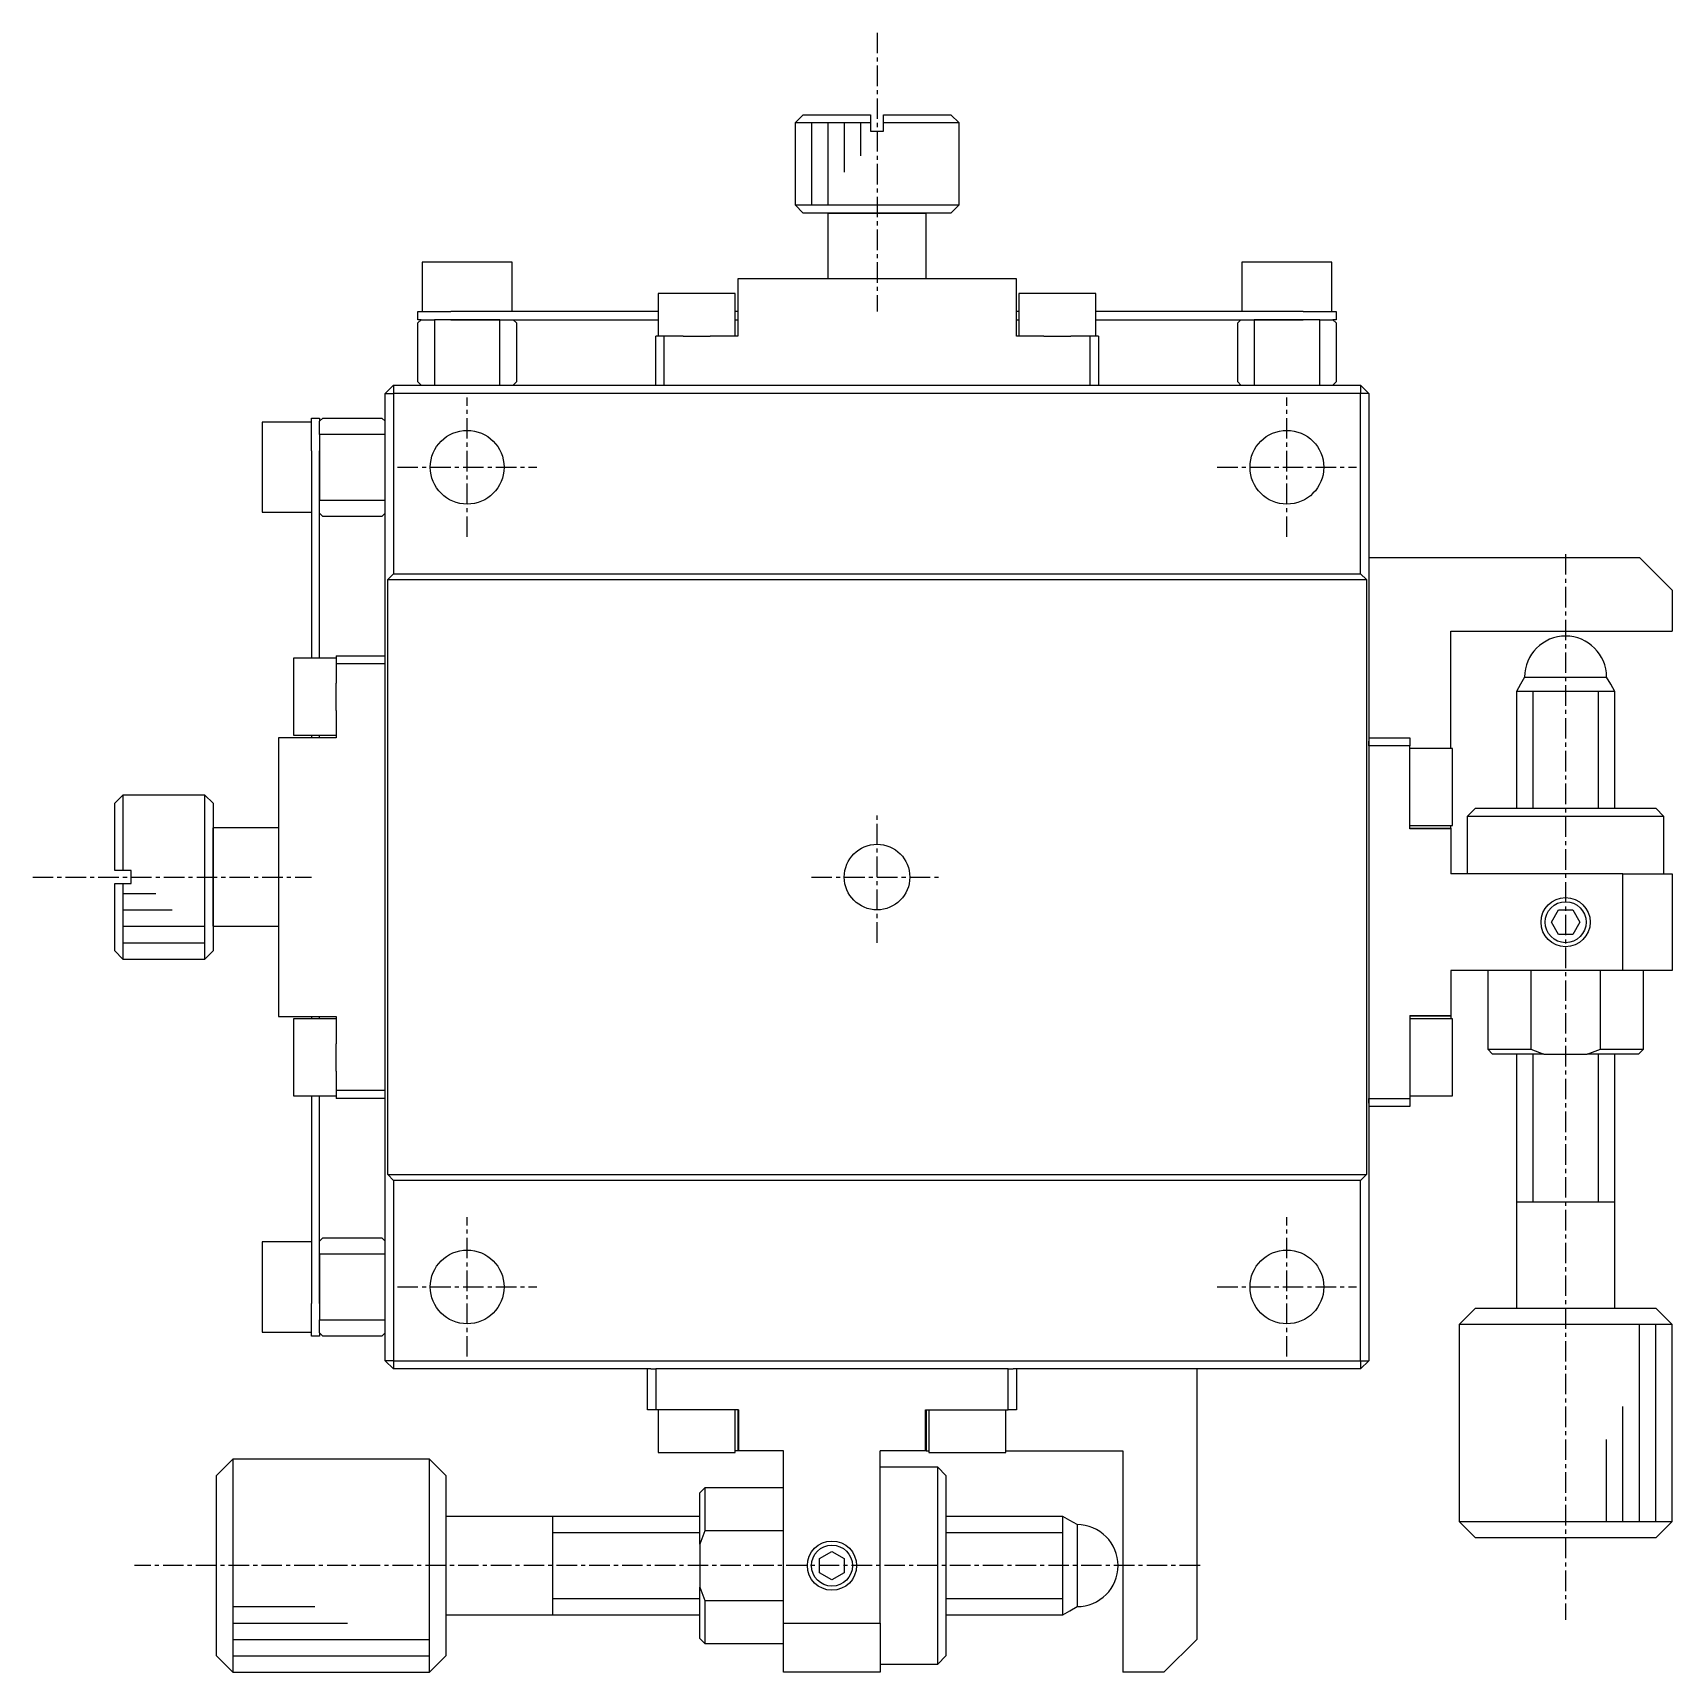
# Model space of a CAD drawing. Extents: x 10 to 405, y 10 to 242.
# Drawn here: x 305.2 to 405.2, y 98.5 to 198.5 of the extents above; entities that cross this region are included whole.
import ezdxf

# ---------------------------------------------------------------- set-up
doc = ezdxf.new("R2010")
doc.units = 0
doc.linetypes.add('CENTER', pattern=[2, 1.25, -0.25, 0.25, -0.25])
doc.layers.get('0').update_dxf_attribs({"linetype": 'CONTINUOUS'})
doc.layers.add('CENTER', color=1, linetype='CENTER')

msp = doc.modelspace()

# ---------------------------------------------------------------- linework, layer by layer
at = {"color": 7, "linetype": 'CONTINUOUS'}
for p, q in [((352.22, 193.5), (351.72, 193)), ((356.32, 193), (351.72, 193)), ((351.72, 193), (351.72, 188)), ((352.22, 193.5), (356.32, 193.5)), ((356.32, 193.5), (356.32, 193)), ((356.32, 193), (356.32, 192.5)), ((357.12, 193.5), (361.22, 193.5)), ((357.12, 193), (357.12, 193.5)), ((361.72, 193), (357.12, 193)), ((357.12, 192.5), (357.12, 193)), ((361.72, 193), (361.22, 193.5)), ((361.72, 188), (361.72, 193)), ((356.32, 192.5), (357.12, 192.5)), ((351.72, 188), (356.72, 188)), ((351.72, 188), (352.22, 187.5)), ((356.72, 188), (361.72, 188)), ((361.22, 187.5), (361.72, 188)), ((353.72, 187.5), (352.22, 187.5)), ((356.72, 187.5), (352.22, 187.5)), ((359.72, 187.5), (353.72, 187.5)), ((353.72, 187.5), (356.72, 187.5)), ((353.72, 187.5), (353.72, 183.5)), ((361.22, 187.5), (356.72, 187.5)), ((356.72, 187.5), (359.72, 187.5)), ((361.22, 187.5), (359.72, 187.5)), ((359.72, 183.5), (359.72, 187.5)), ((331.72, 184.5), (328.97, 184.5)), ((328.97, 184.5), (328.97, 181.5)), ((334.47, 184.5), (331.72, 184.5)), ((334.47, 181.5), (334.47, 184.5)), ((381.72, 184.5), (378.97, 184.5)), ((378.97, 184.5), (378.97, 181.5)), ((384.47, 184.5), (381.72, 184.5)), ((384.47, 181.5), (384.47, 184.5)), ((355.47, 183.5), (348.22, 183.5)), ((348.22, 183.5), (348.22, 180)), ((357.97, 183.5), (355.47, 183.5)), ((365.22, 183.5), (357.97, 183.5)), ((365.22, 180), (365.22, 183.5)), ((345.72, 182.6), (343.37, 182.6)), ((343.37, 182.6), (343.37, 180)), ((348.07, 182.6), (345.72, 182.6)), ((348.07, 180), (348.07, 182.6)), ((367.72, 182.6), (365.37, 182.6)), ((365.37, 182.6), (365.37, 180)), ((370.07, 182.6), (367.72, 182.6)), ((370.07, 180), (370.07, 182.6)), ((328.72, 181), (328.72, 181.5)), ((328.72, 181.5), (330.72, 181.5)), ((328.92, 181), (328.72, 180.8)), ((328.92, 181), (328.72, 181)), ((328.92, 181), (329.72, 181)), ((329.72, 181), (329.72, 177)), ((330.72, 181), (329.72, 181)), ((330.72, 181), (329.72, 181)), ((343.37, 181.5), (330.72, 181.5)), ((333.72, 181), (330.72, 181)), ((330.72, 181), (333.72, 181)), ((333.72, 177), (333.72, 181)), ((333.72, 181), (343.37, 181)), ((334.72, 180.8), (334.52, 181)), ((348.22, 181.5), (348.07, 181.5)), ((348.07, 181), (348.22, 181)), ((365.37, 181.5), (365.22, 181.5)), ((365.22, 181), (365.37, 181)), ((382.72, 181.5), (370.07, 181.5)), ((370.07, 181), (379.72, 181)), ((378.92, 181), (378.72, 180.8)), ((379.72, 181), (379.72, 177)), ((382.72, 181), (379.72, 181)), ((379.72, 181), (382.72, 181)), ((382.72, 181.5), (384.72, 181.5)), ((383.72, 181), (382.72, 181)), ((383.72, 181), (382.72, 181)), ((383.72, 177), (383.72, 181)), ((383.72, 181), (384.52, 181)), ((384.72, 180.8), (384.52, 181)), ((384.72, 181), (384.52, 181)), ((384.72, 181.5), (384.72, 181)), ((328.72, 177.2), (328.72, 180.8)), ((334.72, 180.8), (334.72, 177.2)), ((343.22, 177), (343.22, 180)), ((343.72, 180), (343.22, 180)), ((343.72, 180), (343.72, 177)), ((344.9, 180), (343.72, 180)), ((344.9, 180), (345.72, 180)), ((345.72, 180), (346.55, 180)), ((348.22, 180), (346.55, 180)), ((366.9, 180), (365.22, 180)), ((366.9, 180), (367.72, 180)), ((367.72, 180), (368.55, 180)), ((369.72, 180), (368.55, 180)), ((369.72, 177), (369.72, 180)), ((370.22, 180), (369.72, 180)), ((370.22, 180), (370.22, 177)), ((378.72, 177.2), (378.72, 180.8)), ((384.72, 180.8), (384.72, 177.2)), ((327.22, 177), (326.72, 176.5)), ((327.22, 177), (327.22, 176.5)), ((327.22, 177), (343.72, 177)), ((328.72, 177.2), (328.92, 177)), ((334.52, 177), (334.72, 177.2)), ((343.72, 177), (369.72, 177)), ((343.72, 177), (369.72, 177)), ((369.72, 177), (386.22, 177)), ((378.72, 177.2), (378.92, 177)), ((384.52, 177), (384.72, 177.2)), ((386.22, 177), (386.22, 176.5)), ((386.72, 176.5), (386.22, 177)), ((326.72, 117.5), (326.72, 176.5)), ((326.72, 176.5), (327.22, 176.5)), ((327.22, 176.5), (327.22, 165.5)), ((386.22, 176.5), (327.22, 176.5)), ((386.22, 165.5), (386.22, 176.5)), ((386.72, 176.5), (386.22, 176.5)), ((386.72, 176.5), (386.72, 117.5)), ((322.22, 175), (322.72, 175)), ((322.22, 173), (322.22, 175)), ((322.92, 175), (322.72, 174.8)), ((322.72, 175), (322.72, 174.8)), ((322.92, 175), (326.52, 175)), ((326.72, 174.8), (326.52, 175)), ((319.22, 174.75), (319.22, 172)), ((322.22, 174.75), (319.22, 174.75)), ((322.72, 174), (322.72, 174.8)), ((326.72, 174), (322.72, 174)), ((322.72, 174), (322.72, 173)), ((322.72, 174), (322.72, 173)), ((322.22, 173), (322.22, 160.35)), ((322.72, 173), (322.72, 170)), ((322.72, 170), (322.72, 173)), ((319.22, 172), (319.22, 169.25)), ((322.72, 170), (326.72, 170)), ((322.72, 160.35), (322.72, 170)), ((319.22, 169.25), (322.22, 169.25)), ((322.72, 169.2), (322.92, 169)), ((326.52, 169), (322.92, 169)), ((326.52, 169), (326.72, 169.2)), ((386.72, 166.5), (403.22, 166.5)), ((405.22, 164.5), (403.22, 166.5)), ((326.87, 165.15), (327.22, 165.5)), ((326.87, 128.85), (326.87, 165.15)), ((326.87, 165.15), (386.57, 165.15)), ((327.22, 165.5), (386.22, 165.5)), ((386.22, 165.5), (386.57, 165.15)), ((386.57, 165.15), (386.57, 128.85)), ((405.22, 164.5), (405.22, 162)), ((391.72, 162), (405.22, 162)), ((391.72, 154.85), (391.72, 162)), ((321.12, 160.35), (321.12, 158)), ((323.72, 160.35), (321.12, 160.35)), ((323.72, 160.5), (326.72, 160.5)), ((323.72, 160.5), (323.72, 160)), ((323.72, 160), (323.72, 158.83)), ((326.72, 160), (323.72, 160)), ((326.72, 134), (326.72, 160)), ((326.72, 134), (326.72, 160)), ((396.22, 159.2), (395.97, 158.77)), ((396.22, 159.2), (401.22, 159.2)), ((401.47, 158.77), (401.22, 159.2)), ((321.12, 158), (321.12, 155.65)), ((323.72, 158), (323.72, 158.83)), ((323.72, 157.17), (323.72, 158)), ((395.97, 158.77), (395.72, 158.33)), ((401.72, 158.33), (395.72, 158.33)), ((395.72, 158.33), (395.72, 151.2)), ((401.72, 158.33), (401.47, 158.77)), ((401.72, 151.2), (401.72, 158.33)), ((323.72, 157.17), (323.72, 155.5)), ((320.22, 155.5), (320.22, 148.25)), ((323.72, 155.5), (320.22, 155.5)), ((321.12, 155.65), (323.72, 155.65)), ((322.22, 155.65), (322.22, 155.5)), ((322.72, 155.5), (322.72, 155.65)), ((386.72, 155.5), (389.22, 155.5)), ((386.72, 155), (386.72, 155.3)), ((389.22, 155), (386.72, 155)), ((386.72, 155), (386.72, 133.5)), ((389.22, 155.5), (389.22, 155)), ((389.22, 149.95), (389.22, 155)), ((391.82, 154.85), (389.22, 154.85)), ((391.82, 150.15), (391.82, 154.85)), ((310.72, 152), (310.22, 151.5)), ((310.72, 152), (310.72, 147.4)), ((315.72, 152), (310.72, 152)), ((315.72, 147), (315.72, 152)), ((316.22, 151.5), (315.72, 152)), ((310.22, 147.4), (310.22, 151.5)), ((316.22, 151.5), (316.22, 147)), ((316.22, 151.5), (316.22, 150)), ((393.22, 151.2), (392.72, 150.7)), ((393.22, 151.2), (404.22, 151.2)), ((404.72, 150.7), (404.22, 151.2)), ((316.22, 150), (316.22, 144)), ((316.22, 147), (316.22, 150)), ((320.22, 150), (316.22, 150)), ((389.22, 150.15), (391.82, 150.15)), ((391.72, 149.98), (391.72, 150.15)), ((404.72, 150.7), (392.72, 150.7)), ((392.72, 150.7), (392.72, 147.2)), ((404.72, 147.2), (404.72, 150.7)), ((389.22, 149.98), (391.72, 149.98)), ((391.72, 149.95), (389.22, 149.95)), ((391.72, 149.98), (391.72, 149.95)), ((391.72, 149.95), (391.72, 147.2)), ((320.22, 148.25), (320.22, 145.75)), ((310.72, 147.4), (310.22, 147.4)), ((311.22, 147.4), (310.72, 147.4)), ((311.22, 146.6), (311.22, 147.4)), ((315.72, 142), (315.72, 147)), ((316.22, 147), (316.22, 142.5)), ((316.22, 144), (316.22, 147)), ((402.22, 147.2), (391.72, 147.2)), ((402.22, 141.3), (402.22, 147.2)), ((402.22, 147.2), (405.22, 147.2)), ((405.22, 147.2), (405.22, 141.3)), ((310.22, 142.5), (310.22, 146.6)), ((310.22, 146.6), (310.72, 146.6)), ((310.72, 146.6), (310.72, 142)), ((310.72, 146.6), (311.22, 146.6)), ((320.22, 145.75), (320.22, 138.5)), ((397.86, 144.25), (398.29, 145)), ((398.29, 145), (399.16, 145)), ((399.16, 145), (399.59, 144.25)), ((316.22, 144), (316.22, 142.5)), ((316.22, 144), (320.22, 144)), ((398.29, 143.5), (397.86, 144.25)), ((399.59, 144.25), (399.16, 143.5)), ((399.16, 143.5), (398.29, 143.5)), ((310.22, 142.5), (310.72, 142)), ((310.72, 142), (315.72, 142)), ((315.72, 142), (316.22, 142.5)), ((402.22, 141.3), (391.72, 141.3)), ((391.72, 141.3), (391.72, 138.55)), ((393.97, 141.3), (393.97, 136.5)), ((396.6, 141.3), (396.6, 136.5)), ((400.84, 136.5), (400.84, 141.3)), ((405.22, 141.3), (402.22, 141.3)), ((403.47, 136.5), (403.47, 141.3)), ((320.22, 138.5), (323.72, 138.5)), ((321.12, 138.35), (321.12, 136)), ((323.72, 138.35), (321.12, 138.35)), ((322.22, 138.5), (322.22, 138.35)), ((322.72, 138.35), (322.72, 138.5)), ((323.72, 138.5), (323.72, 136.83)), ((389.22, 138.55), (391.72, 138.55)), ((389.22, 138.55), (389.22, 133.5)), ((391.72, 138.52), (389.22, 138.52)), ((391.82, 138.35), (389.22, 138.35)), ((391.72, 138.55), (391.72, 138.52)), ((391.72, 138.52), (391.72, 138.35)), ((391.82, 133.65), (391.82, 138.35)), ((321.12, 136), (321.12, 133.65)), ((323.72, 136), (323.72, 136.83)), ((323.72, 135.17), (323.72, 136)), ((393.97, 136.5), (396.6, 136.5)), ((393.97, 136.5), (394.27, 136.2)), ((397.4, 136.2), (394.27, 136.2)), ((395.72, 136.2), (395.72, 127.2)), ((396.6, 136.5), (397.4, 136.2)), ((397.4, 136.2), (400.04, 136.2)), ((400.04, 136.2), (400.84, 136.5)), ((403.17, 136.2), (400.04, 136.2)), ((400.84, 136.5), (403.47, 136.5)), ((401.72, 127.2), (401.72, 136.2)), ((403.17, 136.2), (403.47, 136.5)), ((323.72, 135.17), (323.72, 134)), ((323.72, 134), (326.72, 134)), ((323.72, 134), (323.72, 133.5)), ((321.12, 133.65), (323.72, 133.65)), ((322.22, 133.65), (322.22, 121)), ((322.72, 124), (322.72, 133.65)), ((326.72, 133.5), (323.72, 133.5)), ((386.72, 133.5), (389.22, 133.5)), ((386.72, 133.2), (386.72, 133.5)), ((389.22, 133), (386.72, 133)), ((389.22, 133.65), (391.82, 133.65)), ((389.22, 133.5), (389.22, 133)), ((327.22, 128.5), (326.87, 128.85)), ((326.87, 128.85), (386.57, 128.85)), ((327.22, 128.5), (327.22, 117.5)), ((386.22, 128.5), (327.22, 128.5)), ((386.57, 128.85), (386.22, 128.5)), ((386.22, 117.5), (386.22, 128.5)), ((395.72, 127.2), (401.72, 127.2)), ((395.72, 127.2), (395.72, 127.19)), ((395.72, 127.2), (395.72, 127.2)), ((395.72, 127.2), (395.72, 120.7)), ((401.72, 127.2), (401.72, 127.2)), ((401.72, 127.19), (401.72, 127.2)), ((401.72, 120.7), (401.72, 127.2)), ((401.72, 127.2), (401.72, 127.2)), ((322.92, 125), (322.72, 124.8)), ((322.92, 125), (326.52, 125)), ((326.72, 124.8), (326.52, 125)), ((319.22, 124.75), (319.22, 122)), ((322.22, 124.75), (319.22, 124.75)), ((326.72, 124), (322.72, 124)), ((322.72, 124), (322.72, 121)), ((322.72, 121), (322.72, 124)), ((319.22, 122), (319.22, 119.25)), ((322.22, 119), (322.22, 121)), ((322.72, 121), (322.72, 120)), ((322.72, 121), (322.72, 120)), ((322.72, 120), (326.72, 120)), ((322.72, 119.2), (322.72, 120)), ((393.22, 120.7), (392.22, 119.7)), ((393.22, 120.7), (404.22, 120.7)), ((393.22, 120.7), (395.72, 120.7)), ((395.72, 120.7), (401.72, 120.7)), ((395.72, 120.7), (401.72, 120.7)), ((401.72, 120.7), (404.22, 120.7)), ((405.22, 119.7), (404.22, 120.7)), ((319.22, 119.25), (322.22, 119.25)), ((322.72, 119), (322.22, 119)), ((322.72, 119.2), (322.92, 119)), ((322.72, 119.2), (322.72, 119)), ((326.52, 119), (322.92, 119)), ((326.52, 119), (326.72, 119.2)), ((405.22, 119.7), (392.22, 119.7)), ((392.22, 119.7), (392.22, 107.7)), ((405.22, 119.7), (405.22, 119.7)), ((405.22, 107.7), (405.22, 119.7)), ((327.22, 117.5), (326.72, 117.5)), ((326.72, 117.5), (327.22, 117)), ((327.22, 117.5), (386.22, 117.5)), ((327.22, 117.5), (327.22, 117)), ((342.92, 117), (327.22, 117)), ((342.72, 114.5), (342.72, 117)), ((342.92, 117), (343.22, 117)), ((343.22, 117), (343.22, 114.5)), ((364.72, 117), (343.22, 117)), ((364.72, 114.5), (364.72, 117)), ((364.72, 117), (365.02, 117)), ((386.22, 117), (365.02, 117)), ((365.22, 117), (365.22, 114.5)), ((376.22, 117), (376.22, 100.5)), ((386.22, 117.5), (386.22, 117)), ((386.22, 117.5), (386.72, 117.5)), ((386.22, 117), (386.72, 117.5)), ((343.22, 114.5), (342.72, 114.5)), ((348.27, 114.5), (343.22, 114.5)), ((343.37, 114.5), (343.37, 111.9)), ((348.07, 111.9), (348.07, 114.5)), ((348.24, 112), (348.24, 114.5)), ((348.27, 114.5), (348.27, 112)), ((359.68, 114.5), (364.72, 114.5)), ((359.68, 112), (359.68, 114.5)), ((359.71, 114.5), (359.71, 112)), ((359.87, 114.5), (359.87, 111.9)), ((364.57, 111.9), (364.57, 114.5)), ((365.22, 114.5), (364.72, 114.5)), ((348.24, 112), (348.07, 112)), ((348.27, 112), (348.24, 112)), ((351.02, 112), (348.27, 112)), ((351.02, 101.5), (351.02, 112)), ((359.68, 112), (356.92, 112)), ((356.92, 101.5), (356.92, 112)), ((359.71, 112), (359.68, 112)), ((359.71, 112), (359.87, 112)), ((364.57, 112), (371.72, 112)), ((371.72, 112), (371.72, 98.5)), ((317.42, 111.5), (316.42, 110.5)), ((317.42, 111.5), (317.42, 98.5)), ((329.42, 111.5), (317.42, 111.5)), ((329.42, 98.5), (329.42, 111.5)), ((330.42, 110.5), (329.42, 111.5)), ((343.37, 111.9), (348.07, 111.9)), ((360.42, 111), (356.92, 111)), ((359.87, 111.9), (364.57, 111.9)), ((360.42, 99), (360.42, 111)), ((360.92, 110.5), (360.42, 111)), ((316.42, 99.5), (316.42, 110.5)), ((330.42, 110.5), (330.42, 99.5)), ((330.42, 110.5), (330.42, 108)), ((360.92, 110.5), (360.92, 99.5)), ((346.22, 109.75), (345.92, 109.45)), ((345.92, 106.32), (345.92, 109.45)), ((346.22, 109.75), (346.22, 107.12)), ((351.02, 109.75), (346.22, 109.75)), ((330.42, 108), (330.42, 102)), ((330.42, 108), (330.42, 102)), ((336.92, 108), (330.42, 108)), ((336.92, 108), (336.92, 102)), ((345.92, 108), (336.92, 108)), ((336.92, 108), (336.92, 108)), ((336.93, 108), (336.92, 108)), ((368.06, 108), (360.92, 108)), ((368.06, 102), (368.06, 108)), ((368.49, 107.75), (368.06, 108)), ((346.22, 107.12), (345.92, 106.32)), ((351.02, 107.12), (346.22, 107.12)), ((368.92, 107.5), (368.49, 107.75)), ((368.92, 107.5), (368.92, 102.5)), ((392.22, 107.7), (405.22, 107.7)), ((392.22, 107.7), (393.22, 106.7)), ((404.22, 106.7), (405.22, 107.7)), ((345.92, 106.32), (345.92, 103.68)), ((404.22, 106.7), (393.22, 106.7)), ((353.22, 105.43), (353.97, 105.87)), ((353.22, 104.57), (353.22, 105.43)), ((353.97, 105.87), (354.72, 105.43)), ((354.72, 105.43), (354.72, 104.57)), ((353.97, 104.13), (353.22, 104.57)), ((354.72, 104.57), (353.97, 104.13)), ((345.92, 103.68), (346.22, 102.88)), ((345.92, 100.55), (345.92, 103.68)), ((330.42, 102), (330.42, 99.5)), ((330.42, 102), (336.92, 102)), ((336.92, 102), (336.92, 102)), ((336.92, 102), (336.92, 102)), ((336.92, 102), (345.92, 102)), ((336.92, 102), (336.93, 102)), ((346.22, 102.88), (346.22, 100.25)), ((346.22, 102.88), (351.02, 102.88)), ((360.92, 102), (368.06, 102)), ((368.06, 102), (368.49, 102.25)), ((368.49, 102.25), (368.92, 102.5)), ((351.02, 101.5), (356.92, 101.5)), ((351.02, 98.5), (351.02, 101.5)), ((356.92, 101.5), (356.92, 98.5)), ((345.92, 100.55), (346.22, 100.25)), ((346.22, 100.25), (351.02, 100.25)), ((374.22, 98.5), (376.22, 100.5)), ((316.42, 99.5), (317.42, 98.5)), ((329.42, 98.5), (330.42, 99.5)), ((356.92, 99), (360.42, 99)), ((360.42, 99), (360.92, 99.5)), ((317.42, 98.5), (329.42, 98.5)), ((329.42, 98.5), (329.42, 98.5)), ((356.92, 98.5), (351.02, 98.5)), ((374.22, 98.5), (371.72, 98.5))]:
    msp.add_line(p, q, dxfattribs=at)
at = {"color": 3, "linetype": 'CONTINUOUS'}
for p, q in [((352.72, 193), (352.72, 188)), ((353.72, 193), (353.72, 188)), ((354.72, 193), (354.72, 190)), ((355.72, 193), (355.72, 191)), ((396.72, 158.33), (396.72, 151.2)), ((400.72, 151.2), (400.72, 158.33)), ((310.72, 146), (312.72, 146)), ((310.72, 145), (313.72, 145)), ((310.72, 144), (315.72, 144)), ((310.72, 143), (315.72, 143)), ((396.72, 136.2), (396.72, 127.2)), ((400.72, 127.2), (400.72, 136.2)), ((403.22, 107.7), (403.22, 119.7)), ((404.22, 107.7), (404.22, 119.7)), ((402.22, 107.7), (402.22, 114.7)), ((401.22, 107.7), (401.22, 112.7)), ((345.92, 107), (336.92, 107)), ((368.06, 107), (360.92, 107)), ((336.92, 103), (345.92, 103)), ((360.92, 103), (368.06, 103)), ((317.42, 102.5), (322.42, 102.5)), ((317.42, 101.5), (324.42, 101.5)), ((317.42, 100.5), (329.42, 100.5)), ((317.42, 99.5), (329.42, 99.5))]:
    msp.add_line(p, q, dxfattribs=at)
at = {"color": 7, "linetype": 'CONTINUOUS'}
for centre, radius in [((331.72, 172), 2.25), ((381.72, 172), 2.25), ((356.72, 147), 2), ((398.72, 144.25), 1.25), ((331.72, 122), 2.25), ((381.72, 122), 2.25), ((353.97, 105), 1.25)]:
    msp.add_circle(centre, radius, dxfattribs=at)
at = {"color": 3, "linetype": 'CONTINUOUS'}
for centre in [(398.72, 144.25), (353.97, 105)]:
    msp.add_circle(centre, 1.5, dxfattribs=at)
at = {"color": 7, "linetype": 'CONTINUOUS'}
for centre, start, end in [((398.72, 159.2), 0, 180), ((368.92, 105), 270, 90)]:
    msp.add_arc(centre, 2.5, start, end, dxfattribs=at)
at = {"layer": 'CENTER', "color": 1, "linetype": 'CENTER'}
for p, q in [((356.72, 198.5), (356.72, 181.5)), ((331.72, 167.75), (331.72, 176.25)), ((381.72, 167.75), (381.72, 176.25)), ((327.47, 172), (335.97, 172)), ((377.47, 172), (385.97, 172)), ((398.72, 166.7), (398.72, 101.7)), ((356.72, 143), (356.72, 151)), ((305.22, 147), (322.22, 147)), ((352.72, 147), (360.72, 147)), ((331.72, 117.75), (331.72, 126.25)), ((381.72, 117.75), (381.72, 126.25)), ((327.47, 122), (335.97, 122)), ((377.47, 122), (385.97, 122)), ((376.42, 105), (311.42, 105))]:
    msp.add_line(p, q, dxfattribs=at)

doc.saveas('drawing.dxf')
